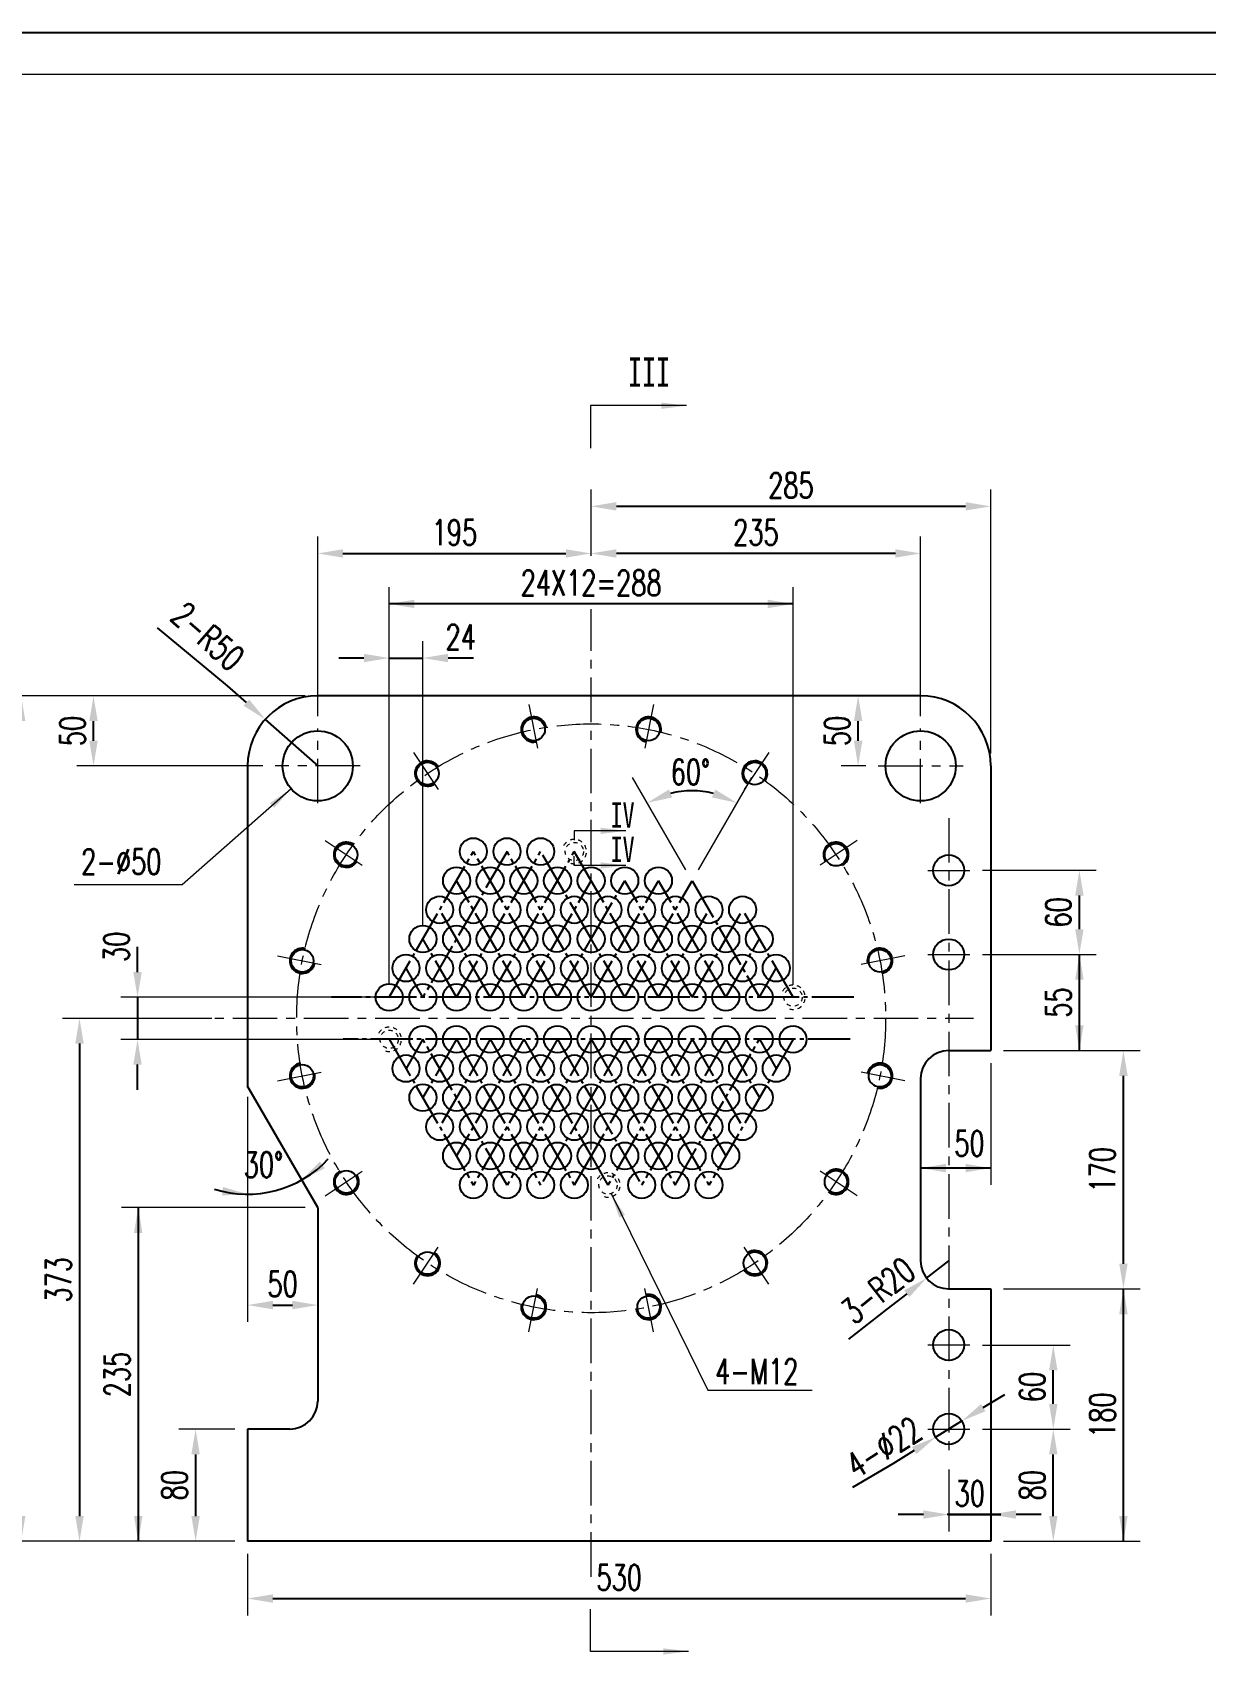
# Model space of a CAD drawing. Header units: millimetres. Extents: x 0 to 2520, y 0 to 1782.
# Drawn here: x 847 to 1683, y 625 to 1782 of the extents above; entities that cross this region are included whole.
import ezdxf

# ---------------------------------------------------------------- set-up
doc = ezdxf.new("R2010")
doc.units = ezdxf.units.MM
doc.header["$PDSIZE"] = -3
for name, pattern in [('CENTER', [50.8, 31.75, -6.35, 6.35, -6.35]), ('EB_DASH', [6, 3, -3]), ('EB_DASHDOT', [39, 30, -3, 3, -3])]:
    doc.linetypes.add(name, pattern=pattern)
for name, color, linetype, lineweight in [('25C', 1, 'CENTER', 18), ('CAXA1', 1, 'EB_DASHDOT', 25), ('CAXA3', 7, 'Continuous', 25), ('尺寸线', 4, 'Continuous', 9), ('标注线', 4, 'Continuous', 5), ('粗线', 7, 'Continuous', 15), ('细线', 3, 'Continuous', 5), ('虚线', 2, 'EB_DASH', 5)]:
    doc.layers.add(name, color=color, linetype=linetype, lineweight=lineweight)
doc.layers.add('边框', color=7, linetype='Continuous', lineweight=18, plot=False)
doc.styles.get("Standard").update_dxf_attribs({"font": 'romans.shx', "width": 0.7})
doc.styles.add('线性', font='romans.shx', dxfattribs={"width": 0.7})
doc.dimstyles.new('副本标准', dxfattribs={"dimscale": 6, "dimtxt": 3, "dimasz": 3, "dimexe": 2, "dimexo": 1.5, "dimgap": 1, "dimtad": 1, "dimtih": 1, "dimtoh": 1, "dimdec": 1, "dimzin": 12, "dimdsep": 46, "dimtxsty": 'Standard', "dimcen": 0, "dimdle": 6, "dimclrd": 256, "dimclre": 256, "dimclrt": 256, "dimadec": 1, "dimazin": 3, "dimtfac": 1, "dimtdec": 1, "dimtmove": 1, "dimatfit": 0, "dimfxl": 0, "dimtolj": 1, "dimarcsym": 0})
doc.dimstyles.new('标准', dxfattribs={"dimscale": 6, "dimtxt": 3, "dimasz": 3, "dimexe": 2, "dimexo": 1.5, "dimgap": 1, "dimtad": 1, "dimdec": 1, "dimzin": 12, "dimdsep": 46, "dimtxsty": 'Standard', "dimcen": 0, "dimdle": 6, "dimclrd": 256, "dimclre": 256, "dimclrt": 256, "dimadec": 1, "dimazin": 3, "dimtfac": 1, "dimtdec": 1, "dimtmove": 1, "dimatfit": 0, "dimfxl": 0, "dimtolj": 1, "dimarcsym": 0})

# ---------------------------------------------------------------- blocks, each defined once
blk = doc.blocks.new('*X49')
at = {"layer": '尺寸线', "linetype": 'ByBlock'}
for points in [[(1000.2, 874.3), (1018.2, 871.3), (1018.2, 877.3)], [(1050.2, 874.3), (1032.2, 871.3), (1032.2, 877.3)]]:
    blk.add_hatch(color=256, dxfattribs=at).paths.add_polyline_path(points, flags=0)
for p, q in [((1000.2, 1022.8), (1000.2, 862.3)), ((1050.2, 934.8), (1050.2, 862.3))]:
    blk.add_line(p, q, dxfattribs=at)
at = {"layer": '尺寸线', "linetype": 'ByBlock', "lineweight": -2}
blk.add_line((1018.2, 874.3), (1032.2, 874.3), dxfattribs=at)
at = {"layer": '尺寸线', "linetype": 'ByBlock', "insert": (1025.2, 889.3), "char_height": 18, "width": 28.8, "attachment_point": 5}
blk.add_mtext('50', dxfattribs=at)
blk = doc.blocks.new('*X50')
at = {"layer": '标注线', "linetype": 'ByBlock'}
for points in [[(1038.9, 963.7), (1051.7, 976.7), (1055.2, 971.9)], [(1000.2, 953.4), (982, 952.5), (982.7, 958.5)]]:
    blk.add_hatch(color=256, dxfattribs=at).paths.add_polyline_path(points, flags=0)
blk.add_line((1000.2, 1022.8), (1000.2, 932.4), dxfattribs=at)
at = {"layer": '标注线', "linetype": 'ByBlock', "lineweight": -2}
blk.add_arc((1000.2, 1031.8), 78.4, 252.3963, 317.2081, dxfattribs=at)
at = {"layer": '标注线', "linetype": 'ByBlock', "insert": (1011.5, 974.4), "char_height": 18, "width": 41.4, "attachment_point": 5}
blk.add_mtext('30%%D', dxfattribs=at)
blk = doc.blocks.new('*X51')
at = {"layer": '尺寸线', "linetype": 'ByBlock'}
for points in [[(963.1, 785.8), (960.1, 767.8), (966.1, 767.8)], [(963.1, 705.8), (960.1, 723.8), (966.1, 723.8)]]:
    blk.add_hatch(color=256, dxfattribs=at).paths.add_polyline_path(points, flags=0)
for p, q in [((991.2, 785.8), (951.1, 785.8)), ((991.2, 705.8), (951.1, 705.8))]:
    blk.add_line(p, q, dxfattribs=at)
at = {"layer": '尺寸线', "linetype": 'ByBlock', "lineweight": -2}
blk.add_line((963.1, 767.8), (963.1, 723.8), dxfattribs=at)
at = {"layer": '尺寸线', "linetype": 'ByBlock', "insert": (948.1, 745.8), "char_height": 18, "width": 36, "attachment_point": 5, "rotation": 90}
blk.add_mtext('80', dxfattribs=at)
blk = doc.blocks.new('*X52')
at = {"layer": '尺寸线', "linetype": 'ByBlock'}
for points in [[(922.2, 943.8), (919.2, 925.8), (925.2, 925.8)], [(922.2, 705.8), (919.2, 723.8), (925.2, 723.8)]]:
    blk.add_hatch(color=256, dxfattribs=at).paths.add_polyline_path(points, flags=0)
for p, q in [((1041.2, 943.8), (910.2, 943.8)), ((991.2, 705.8), (910.2, 705.8))]:
    blk.add_line(p, q, dxfattribs=at)
at = {"layer": '尺寸线', "linetype": 'ByBlock', "lineweight": -2}
for p, q in [((922.2, 943.8), (922.2, 705.8)), ((1050.2, 943.8), (1050.2, 943.8))]:
    blk.add_line(p, q, dxfattribs=at)
at = {"layer": '尺寸线', "linetype": 'ByBlock', "insert": (907.2, 824.8), "char_height": 18, "width": 45, "attachment_point": 5, "rotation": 90}
blk.add_mtext('235', dxfattribs=at)
blk = doc.blocks.new('*X53')
at = {"layer": '尺寸线', "linetype": 'ByBlock'}
for points in [[(880.3, 1078.8), (877.3, 1060.8), (883.3, 1060.8)], [(880.3, 705.8), (877.3, 723.8), (883.3, 723.8)]]:
    blk.add_hatch(color=256, dxfattribs=at).paths.add_polyline_path(points, flags=0)
for p, q in [((974.8, 1078.8), (868.3, 1078.8)), ((991.2, 705.8), (868.3, 705.8))]:
    blk.add_line(p, q, dxfattribs=at)
at = {"layer": '尺寸线', "linetype": 'ByBlock', "lineweight": -2}
blk.add_line((880.3, 1060.8), (880.3, 723.8), dxfattribs=at)
at = {"layer": '尺寸线', "linetype": 'ByBlock', "insert": (865.3, 892.3), "char_height": 18, "width": 45, "attachment_point": 5, "rotation": 90}
blk.add_mtext('373', dxfattribs=at)
blk = doc.blocks.new('*X54')
at = {"layer": '尺寸线', "linetype": 'ByBlock'}
for points in [[(838.7, 1308.8), (841.7, 1290.8), (835.7, 1290.8)], [(838.7, 705.8), (841.7, 723.8), (835.7, 723.8)]]:
    blk.add_hatch(color=256, dxfattribs=at).paths.add_polyline_path(points, flags=0)
for p, q in [((1041.2, 1308.8), (826.7, 1308.8)), ((991.2, 705.8), (826.7, 705.8))]:
    blk.add_line(p, q, dxfattribs=at)
at = {"layer": '尺寸线', "linetype": 'ByBlock', "lineweight": -2}
for p, q in [((838.7, 705.8), (838.7, 1308.8)), ((1000.2, 705.8), (1000.2, 705.8))]:
    blk.add_line(p, q, dxfattribs=at)
at = {"layer": '尺寸线', "linetype": 'ByBlock', "insert": (823.7, 1007.3), "char_height": 18, "width": 43.2, "attachment_point": 5, "rotation": 90}
blk.add_mtext('601', dxfattribs=at)
blk = doc.blocks.new('*X55')
at = {"layer": '尺寸线', "linetype": 'ByBlock'}
for points in [[(921.7, 1093.8), (918.7, 1111.8), (924.7, 1111.8)], [(921.7, 1063.8), (918.7, 1045.8), (924.7, 1045.8)]]:
    blk.add_hatch(color=256, dxfattribs=at).paths.add_polyline_path(points, flags=0)
at = {"layer": '尺寸线', "linetype": 'ByBlock', "lineweight": -2}
for p, q in [((921.7, 1111.8), (921.7, 1129.8)), ((921.7, 1093.8), (921.7, 1063.8)), ((1101.2, 1093.8), (1101.2, 1093.8)), ((921.7, 1027.8), (921.7, 1045.8))]:
    blk.add_line(p, q, dxfattribs=at)
at = {"layer": '尺寸线', "linetype": 'ByBlock'}
for p, q in [((1092.2, 1093.8), (909.7, 1093.8)), ((1104.5, 1063.8), (909.7, 1063.8))]:
    blk.add_line(p, q, dxfattribs=at)
at = {"layer": '尺寸线', "linetype": 'ByBlock', "insert": (906.7, 1129.8), "char_height": 18, "width": 36, "attachment_point": 5, "rotation": 90}
blk.add_mtext('30', dxfattribs=at)
blk = doc.blocks.new('*X56')
at = {"layer": '尺寸线', "linetype": 'ByBlock'}
for points in [[(1101.2, 1374.4), (1119.2, 1377.4), (1119.2, 1371.4)], [(1389.2, 1374.4), (1371.2, 1377.4), (1371.2, 1371.4)]]:
    blk.add_hatch(color=256, dxfattribs=at).paths.add_polyline_path(points, flags=0)
for p, q in [((1101.2, 1102.8), (1101.2, 1386.4)), ((1389.2, 1102.8), (1389.2, 1386.4))]:
    blk.add_line(p, q, dxfattribs=at)
at = {"layer": '尺寸线', "linetype": 'ByBlock', "lineweight": -2}
for p, q in [((1389.2, 1374.4), (1101.2, 1374.4)), ((1389.2, 1093.8), (1389.2, 1093.8))]:
    blk.add_line(p, q, dxfattribs=at)
at = {"layer": '尺寸线', "linetype": 'ByBlock', "insert": (1245.2, 1389.4), "char_height": 18, "width": 151.2, "attachment_point": 5}
blk.add_mtext('24X12=288', dxfattribs=at)
blk = doc.blocks.new('*X57')
at = {"layer": '标注线', "linetype": 'ByBlock'}
for points in [[(1285.1, 1232.5), (1300.7, 1242), (1303, 1236.4)], [(1349.2, 1232.5), (1331.4, 1236.4), (1333.7, 1242)]]:
    blk.add_hatch(color=256, dxfattribs=at).paths.add_polyline_path(points, flags=0)
for p, q in [((1312.7, 1184.8), (1274.6, 1250.7)), ((1321.7, 1184.8), (1359.7, 1250.7))]:
    blk.add_line(p, q, dxfattribs=at)
at = {"layer": '标注线', "linetype": 'ByBlock', "lineweight": -2}
blk.add_arc((1317.2, 1177), 64.1, 76.1414, 103.8586, dxfattribs=at)
at = {"layer": '标注线', "linetype": 'ByBlock', "insert": (1316, 1254.5), "char_height": 18, "width": 43.2, "attachment_point": 5}
blk.add_mtext('60%%D', dxfattribs=at)
blk = doc.blocks.new('*X58')
at = {"layer": '尺寸线', "linetype": 'ByBlock'}
for points in [[(1050.2, 1410.4), (1068.2, 1407.4), (1068.2, 1413.4)], [(1245.2, 1410.4), (1227.2, 1407.4), (1227.2, 1413.4)]]:
    blk.add_hatch(color=256, dxfattribs=at).paths.add_polyline_path(points, flags=0)
for p, q in [((1050.2, 1294.4), (1050.2, 1422.4)), ((1245.2, 1408.6), (1245.2, 1422.4))]:
    blk.add_line(p, q, dxfattribs=at)
at = {"layer": '尺寸线', "linetype": 'ByBlock', "lineweight": -2}
blk.add_line((1068.2, 1410.4), (1227.2, 1410.4), dxfattribs=at)
at = {"layer": '尺寸线', "linetype": 'ByBlock', "insert": (1147.7, 1425.4), "char_height": 18, "width": 41.4, "attachment_point": 5}
blk.add_mtext('195', dxfattribs=at)
blk = doc.blocks.new('*X59')
at = {"layer": '尺寸线', "linetype": 'ByBlock'}
for points in [[(1245.2, 1410.4), (1263.2, 1413.4), (1263.2, 1407.4)], [(1480.2, 1410.4), (1462.2, 1413.4), (1462.2, 1407.4)]]:
    blk.add_hatch(color=256, dxfattribs=at).paths.add_polyline_path(points, flags=0)
for p, q in [((1245.2, 1414.6), (1245.2, 1422.4)), ((1480.2, 1294.4), (1480.2, 1422.4))]:
    blk.add_line(p, q, dxfattribs=at)
at = {"layer": '尺寸线', "linetype": 'ByBlock', "lineweight": -2}
blk.add_line((1462.2, 1410.4), (1263.2, 1410.4), dxfattribs=at)
at = {"layer": '尺寸线', "linetype": 'ByBlock', "insert": (1362.7, 1425.4), "char_height": 18, "width": 45, "attachment_point": 5}
blk.add_mtext('235', dxfattribs=at)
blk = doc.blocks.new('*X60')
at = {"layer": '尺寸线', "linetype": 'ByBlock'}
for points in [[(1245.2, 1444), (1263.2, 1441), (1263.2, 1447)], [(1530.2, 1444), (1512.2, 1441), (1512.2, 1447)]]:
    blk.add_hatch(color=256, dxfattribs=at).paths.add_polyline_path(points, flags=0)
for p, q in [((1245.2, 1414.6), (1245.2, 1456)), ((1530.2, 1267.8), (1530.2, 1456))]:
    blk.add_line(p, q, dxfattribs=at)
at = {"layer": '尺寸线', "linetype": 'ByBlock', "lineweight": -2}
blk.add_line((1263.2, 1444), (1512.2, 1444), dxfattribs=at)
at = {"layer": '尺寸线', "linetype": 'ByBlock', "insert": (1387.7, 1459), "char_height": 18, "width": 46.8, "attachment_point": 5}
blk.add_mtext('285', dxfattribs=at)
blk = doc.blocks.new('*X61')
at = {"layer": '尺寸线', "linetype": 'ByBlock'}
for points in [[(1500.2, 724.9), (1482.2, 721.9), (1482.2, 727.9)], [(1530.2, 724.9), (1548.2, 721.9), (1548.2, 727.9)]]:
    blk.add_hatch(color=256, dxfattribs=at).paths.add_polyline_path(points, flags=0)
for p, q in [((1500.2, 757.1), (1500.2, 712.9)), ((1530.2, 714.8), (1530.2, 736.9))]:
    blk.add_line(p, q, dxfattribs=at)
at = {"layer": '尺寸线', "linetype": 'ByBlock', "lineweight": -2}
for p, q in [((1482.2, 724.9), (1464.2, 724.9)), ((1537.4, 724.9), (1499, 724.9)), ((1500.2, 724.9), (1530.2, 724.9)), ((1515.2, 724.9), (1537.4, 724.9)), ((1515.2, 724.9), (1537.4, 724.9)), ((1566.2, 724.9), (1548.2, 724.9))]:
    blk.add_line(p, q, dxfattribs=at)
at = {"layer": '尺寸线', "linetype": 'ByBlock', "insert": (1515.2, 739.9), "char_height": 18, "width": 28.8, "attachment_point": 5}
blk.add_mtext('30', dxfattribs=at)
blk = doc.blocks.new('*X62')
at = {"layer": '尺寸线', "linetype": 'ByBlock'}
for points in [[(1624.8, 885.8), (1627.8, 867.8), (1621.8, 867.8)], [(1624.8, 705.8), (1627.8, 723.8), (1621.8, 723.8)]]:
    blk.add_hatch(color=256, dxfattribs=at).paths.add_polyline_path(points, flags=0)
for p, q in [((1539.2, 885.8), (1636.8, 885.8)), ((1539.2, 705.8), (1636.8, 705.8))]:
    blk.add_line(p, q, dxfattribs=at)
at = {"layer": '尺寸线', "linetype": 'ByBlock', "lineweight": -2}
for p, q in [((1624.8, 705.8), (1624.8, 885.8)), ((1530.2, 705.8), (1530.2, 705.8))]:
    blk.add_line(p, q, dxfattribs=at)
at = {"layer": '尺寸线', "linetype": 'ByBlock', "insert": (1609.8, 795.8), "char_height": 18, "width": 43.2, "attachment_point": 5, "rotation": 90}
blk.add_mtext('180', dxfattribs=at)
blk = doc.blocks.new('*X63')
at = {"layer": '尺寸线', "linetype": 'ByBlock'}
for points in [[(1624.8, 1055.8), (1627.8, 1037.8), (1621.8, 1037.8)], [(1624.8, 885.8), (1627.8, 903.8), (1621.8, 903.8)]]:
    blk.add_hatch(color=256, dxfattribs=at).paths.add_polyline_path(points, flags=0)
for p, q in [((1539.2, 1055.8), (1636.8, 1055.8)), ((1539.2, 885.8), (1636.8, 885.8))]:
    blk.add_line(p, q, dxfattribs=at)
at = {"layer": '尺寸线', "linetype": 'ByBlock', "lineweight": -2}
blk.add_line((1624.8, 903.8), (1624.8, 1037.8), dxfattribs=at)
at = {"layer": '尺寸线', "linetype": 'ByBlock', "insert": (1609.8, 970.8), "char_height": 18, "width": 43.2, "attachment_point": 5, "rotation": 90}
blk.add_mtext('170', dxfattribs=at)
blk = doc.blocks.new('*X64')
at = {"layer": '尺寸线', "linetype": 'ByBlock'}
for points in [[(1593.4, 1184.4), (1596.4, 1166.4), (1590.4, 1166.4)], [(1593.4, 1124.4), (1596.4, 1142.4), (1590.4, 1142.4)]]:
    blk.add_hatch(color=256, dxfattribs=at).paths.add_polyline_path(points, flags=0)
for p, q in [((1524.2, 1184.4), (1605.4, 1184.4)), ((1524.2, 1124.4), (1605.4, 1124.4))]:
    blk.add_line(p, q, dxfattribs=at)
at = {"layer": '尺寸线', "linetype": 'ByBlock', "lineweight": -2}
blk.add_line((1593.4, 1142.4), (1593.4, 1166.4), dxfattribs=at)
at = {"layer": '尺寸线', "linetype": 'ByBlock', "insert": (1578.4, 1154.4), "char_height": 18, "width": 36, "attachment_point": 5, "rotation": 90}
blk.add_mtext('60', dxfattribs=at)
blk = doc.blocks.new('*X65')
at = {"layer": '尺寸线', "linetype": 'ByBlock'}
for points in [[(1480.2, 972), (1498.2, 975), (1498.2, 969)], [(1530.2, 972), (1512.2, 975), (1512.2, 969)]]:
    blk.add_hatch(color=256, dxfattribs=at).paths.add_polyline_path(points, flags=0)
at = {"layer": '尺寸线', "linetype": 'ByBlock', "lineweight": -2}
for p, q in [((1530.2, 1055.8), (1530.2, 1055.8)), ((1530.2, 972), (1480.2, 972))]:
    blk.add_line(p, q, dxfattribs=at)
at = {"layer": '尺寸线', "linetype": 'ByBlock'}
for p, q in [((1530.2, 1046.8), (1530.2, 960)), ((1480.2, 1026.8), (1480.2, 960))]:
    blk.add_line(p, q, dxfattribs=at)
at = {"layer": '尺寸线', "linetype": 'ByBlock', "insert": (1515, 989.6), "char_height": 18, "width": 28.8, "attachment_point": 5}
blk.add_mtext('50', dxfattribs=at)
blk = doc.blocks.new('*X71')
at = {"layer": '尺寸线', "linetype": 'Continuous'}
blk.add_hatch(color=256, dxfattribs=at).paths.add_polyline_path([(1313.3, 1515.8), (1295.3, 1513.5), (1295.3, 1518)], flags=0)
for p, q in [((1313.3, 1515.8), (1244.7, 1515.8)), ((1244.7, 1515.8), (1244.7, 1485.6))]:
    blk.add_line(p, q, dxfattribs=at)
at = {"layer": '尺寸线'}
blk.add_line((1244.7, 1485.6), (1244.7, 1485.6), dxfattribs=at)
blk = doc.blocks.new('*X72')
at = {"layer": '尺寸线', "linetype": 'Continuous'}
blk.add_hatch(color=256, dxfattribs=at).paths.add_polyline_path([(1314.7, 627.3), (1296.7, 625), (1296.7, 629.5)], flags=0)
for p, q in [((1244.7, 627.3), (1244.7, 657.4)), ((1314.7, 627.3), (1244.7, 627.3))]:
    blk.add_line(p, q, dxfattribs=at)
at = {"layer": '尺寸线'}
blk.add_line((1244.7, 657.4), (1244.7, 657.4), dxfattribs=at)
blk = doc.blocks.new('*X76')
at = {"layer": '尺寸线', "linetype": 'Continuous'}
blk.add_hatch(color=256, dxfattribs=at).paths.add_polyline_path([(1270, 1212.6), (1252, 1210.3), (1252, 1214.8)], flags=0)
for p, q in [((1270, 1212.6), (1233.1, 1212.6)), ((1233.1, 1212.6), (1233.1, 1205.9))]:
    blk.add_line(p, q, dxfattribs=at)
at = {"layer": '尺寸线'}
blk.add_line((1233.1, 1205.9), (1233.1, 1205.9), dxfattribs=at)
blk = doc.blocks.new('*X77')
at = {"layer": '尺寸线', "linetype": 'Continuous'}
blk.add_hatch(color=256, dxfattribs=at).paths.add_polyline_path([(1270, 1187.8), (1252, 1185.6), (1252, 1190.1)], flags=0)
for p, q in [((1233.1, 1187.8), (1233.1, 1194.5)), ((1270, 1187.8), (1233.1, 1187.8))]:
    blk.add_line(p, q, dxfattribs=at)
at = {"layer": '尺寸线'}
blk.add_line((1233.1, 1194.5), (1233.1, 1194.5), dxfattribs=at)
blk = doc.blocks.new('*X79')
at = {"layer": '尺寸线', "linetype": 'Continuous'}
blk.add_hatch(color=256, dxfattribs=at).paths.add_polyline_path([(1259.4, 953.8), (1269.3, 938.6), (1265.3, 936.7)], flags=0)
for p, q in [((1259.4, 953.8), (1328.4, 813.7)), ((1328.4, 813.7), (1402.8, 813.7))]:
    blk.add_line(p, q, dxfattribs=at)
at = {"layer": '尺寸线'}
blk.add_line((1402.8, 813.7), (1402.8, 813.7), dxfattribs=at)
blk = doc.blocks.new('*X80')
at = {"layer": '尺寸线', "linetype": 'ByBlock'}
for points in [[(890.3, 1308.8), (893.3, 1290.8), (887.3, 1290.8)], [(890.3, 1258.8), (893.3, 1276.8), (887.3, 1276.8)]]:
    blk.add_hatch(color=256, dxfattribs=at).paths.add_polyline_path(points, flags=0)
for p, q in [((1041.2, 1308.8), (878.3, 1308.8)), ((1011, 1258.8), (878.3, 1258.8))]:
    blk.add_line(p, q, dxfattribs=at)
at = {"layer": '尺寸线', "linetype": 'ByBlock', "lineweight": -2}
blk.add_line((890.3, 1276.8), (890.3, 1290.8), dxfattribs=at)
at = {"layer": '尺寸线', "linetype": 'ByBlock', "insert": (875.3, 1283.8), "char_height": 18, "width": 36, "attachment_point": 5, "rotation": 90}
blk.add_mtext('50', dxfattribs=at)
blk = doc.blocks.new('*X81')
at = {"layer": '尺寸线', "linetype": 'Continuous'}
blk.add_hatch(color=256, dxfattribs=at).paths.add_polyline_path([(1031.2, 1242.6), (1019.2, 1229), (1016.2, 1232.4)], flags=0)
for p, q in [((1031.2, 1242.6), (953.6, 1174.1)), ((953.6, 1174.1), (876.4, 1174.1))]:
    blk.add_line(p, q, dxfattribs=at)
at = {"layer": '尺寸线'}
blk.add_line((876.4, 1174.1), (876.4, 1174.1), dxfattribs=at)
blk = doc.blocks.new('*X82')
at = {"layer": '尺寸线', "linetype": 'ByBlock'}
for points in [[(1435.6, 1308.8), (1438.6, 1290.8), (1432.6, 1290.8)], [(1435.6, 1258.8), (1438.6, 1276.8), (1432.6, 1276.8)]]:
    blk.add_hatch(color=256, dxfattribs=at).paths.add_polyline_path(points, flags=0)
for p, q in [((1441, 1308.8), (1423.6, 1308.8)), ((1441, 1258.8), (1423.6, 1258.8))]:
    blk.add_line(p, q, dxfattribs=at)
at = {"layer": '尺寸线', "linetype": 'ByBlock', "lineweight": -2}
blk.add_line((1435.6, 1276.8), (1435.6, 1290.8), dxfattribs=at)
at = {"layer": '尺寸线', "linetype": 'ByBlock', "insert": (1420.6, 1283.8), "char_height": 18, "width": 36, "attachment_point": 5, "rotation": 90}
blk.add_mtext('50', dxfattribs=at)
blk = doc.blocks.new('*X83')
at = {"layer": '尺寸线', "linetype": 'ByBlock'}
for points in [[(1574.8, 785.8), (1577.8, 767.8), (1571.8, 767.8)], [(1574.8, 705.8), (1577.8, 723.8), (1571.8, 723.8)]]:
    blk.add_hatch(color=256, dxfattribs=at).paths.add_polyline_path(points, flags=0)
for p, q in [((1524.2, 785.8), (1586.8, 785.8)), ((1539.2, 705.8), (1586.8, 705.8))]:
    blk.add_line(p, q, dxfattribs=at)
at = {"layer": '尺寸线', "linetype": 'ByBlock', "lineweight": -2}
blk.add_line((1574.8, 723.8), (1574.8, 767.8), dxfattribs=at)
at = {"layer": '尺寸线', "linetype": 'ByBlock', "insert": (1559.8, 745.8), "char_height": 18, "width": 36, "attachment_point": 5, "rotation": 90}
blk.add_mtext('80', dxfattribs=at)
blk = doc.blocks.new('*X84')
at = {"layer": '尺寸线', "linetype": 'ByBlock'}
for points in [[(1574.8, 845.8), (1577.8, 827.8), (1571.8, 827.8)], [(1574.8, 785.8), (1577.8, 803.8), (1571.8, 803.8)]]:
    blk.add_hatch(color=256, dxfattribs=at).paths.add_polyline_path(points, flags=0)
for p, q in [((1524.2, 845.8), (1586.8, 845.8)), ((1524.2, 785.8), (1586.8, 785.8))]:
    blk.add_line(p, q, dxfattribs=at)
at = {"layer": '尺寸线', "linetype": 'ByBlock', "lineweight": -2}
blk.add_line((1574.8, 803.8), (1574.8, 827.8), dxfattribs=at)
at = {"layer": '尺寸线', "linetype": 'ByBlock', "insert": (1559.8, 815.8), "char_height": 18, "width": 36, "attachment_point": 5, "rotation": 90}
blk.add_mtext('60', dxfattribs=at)
blk = doc.blocks.new('*X85')
at = {"layer": '尺寸线', "linetype": 'ByBlock'}
for points in [[(1593.4, 1124.4), (1596.4, 1106.4), (1590.4, 1106.4)], [(1593.4, 1055.8), (1596.4, 1073.8), (1590.4, 1073.8)]]:
    blk.add_hatch(color=256, dxfattribs=at).paths.add_polyline_path(points, flags=0)
for p, q in [((1524.2, 1124.4), (1605.4, 1124.4)), ((1539.2, 1055.8), (1605.4, 1055.8))]:
    blk.add_line(p, q, dxfattribs=at)
at = {"layer": '尺寸线', "linetype": 'ByBlock', "lineweight": -2}
for p, q in [((1593.4, 1055.8), (1593.4, 1124.4)), ((1530.2, 1055.8), (1530.2, 1055.8))]:
    blk.add_line(p, q, dxfattribs=at)
at = {"layer": '尺寸线', "linetype": 'ByBlock', "insert": (1578.4, 1090.1), "char_height": 18, "width": 36, "attachment_point": 5, "rotation": 90}
blk.add_mtext('55', dxfattribs=at)
blk = doc.blocks.new('*X88')
at = {"layer": '尺寸线', "linetype": 'ByBlock'}
for points in [[(1000.2, 665), (1018.2, 662), (1018.2, 668)], [(1530.2, 665), (1512.2, 662), (1512.2, 668)]]:
    blk.add_hatch(color=256, dxfattribs=at).paths.add_polyline_path(points, flags=0)
for p, q in [((1000.2, 696.8), (1000.2, 653)), ((1530.2, 696.8), (1530.2, 653))]:
    blk.add_line(p, q, dxfattribs=at)
at = {"layer": '尺寸线', "linetype": 'ByBlock', "lineweight": -2}
blk.add_line((1018.2, 665), (1512.2, 665), dxfattribs=at)
at = {"layer": '尺寸线', "linetype": 'ByBlock', "insert": (1265.2, 680), "char_height": 18, "width": 45, "attachment_point": 5}
blk.add_mtext('530', dxfattribs=at)
blk = doc.blocks.new('*X95')
at = {"layer": '尺寸线', "linetype": 'ByBlock'}
for points in [[(1101.2, 1335.8), (1083.2, 1332.8), (1083.2, 1338.8)], [(1125.2, 1335.8), (1143.2, 1332.8), (1143.2, 1338.8)]]:
    blk.add_hatch(color=256, dxfattribs=at).paths.add_polyline_path(points, flags=0)
for p, q in [((1101.2, 1102.8), (1101.2, 1347.8)), ((1125.2, 1144.4), (1125.2, 1347.8))]:
    blk.add_line(p, q, dxfattribs=at)
at = {"layer": '尺寸线', "linetype": 'ByBlock', "lineweight": -2}
for p, q in [((1083.2, 1335.8), (1065.2, 1335.8)), ((1101.2, 1335.8), (1125.2, 1335.8)), ((1161.2, 1335.8), (1143.2, 1335.8)), ((1101.2, 1093.8), (1101.2, 1093.8))]:
    blk.add_line(p, q, dxfattribs=at)
at = {"layer": '尺寸线', "linetype": 'ByBlock', "insert": (1152.2, 1350.8), "char_height": 18, "width": 30.6, "attachment_point": 5}
blk.add_mtext('24', dxfattribs=at)

msp = doc.modelspace()

# ---------------------------------------------------------------- hatches: boundary and pattern name
at = {"layer": '尺寸线'}
for points in [[(1012.8, 1292.04), (1001.33, 1306.23), (997.35, 1301.74)], [(1484.45, 893.51), (1468.43, 884.77), (1472.13, 880.05)], [(1509.54, 791.65), (1523.25, 803.69), (1526.42, 798.59)], [(1490.85, 780.05), (1473.97, 773.1), (1477.14, 768.01)]]:
    msp.add_hatch(color=256, dxfattribs=at).paths.add_polyline_path(points, flags=0)

# ---------------------------------------------------------------- linework, layer by layer
at = {"layer": '25C'}
for p, q in [((1245.2, 680.56), (1245.2, 1370.72)), ((1200.69, 1302.6), (1207.77, 1267.03)), ((1289.7, 1302.6), (1282.63, 1267.03)), ((1050.2, 1232.26), (1050.2, 1285.44)), ((1480.2, 1232.26), (1480.2, 1285.44)), ((1118.45, 1268.54), (1138.6, 1238.38)), ((1371.94, 1268.54), (1351.79, 1238.38)), ((1080.43, 1258.85), (1019.96, 1258.85)), ((1449.96, 1258.85), (1510.43, 1258.85)), ((1500.2, 1221.67), (1500.2, 766.09)), ((1055.51, 1205.59), (1085.67, 1185.44)), ((1434.88, 1205.59), (1404.73, 1185.44)), ((1485.2, 1184.37), (1515.2, 1184.37)), ((1021.44, 1123.36), (1057.02, 1116.28)), ((1468.95, 1123.36), (1433.37, 1116.28)), ((1485.2, 1124.37), (1515.2, 1124.37)), ((938.77, 1078.85), (1517.85, 1078.85)), ((1021.44, 1034.34), (1057.02, 1041.42)), ((1468.95, 1034.34), (1433.37, 1041.42)), ((1055.51, 952.1), (1085.67, 972.25)), ((1434.88, 952.1), (1404.73, 972.25)), ((1118.45, 889.16), (1138.6, 919.32)), ((1371.94, 889.16), (1351.79, 919.32)), ((1200.69, 855.1), (1207.77, 890.67)), ((1289.7, 855.1), (1282.63, 890.67)), ((1485.2, 845.85), (1515.2, 845.85)), ((1485.2, 785.85), (1515.2, 785.85))]:
    msp.add_line(p, q, dxfattribs=at)
msp.add_circle((1245.2, 1078.85), 210, dxfattribs=at)
at = {"layer": 'CAXA1', "color": 1, "linetype": 'EB_DASHDOT', "lineweight": 25}
for p, q in [((1101.2, 1093.85), (1161.2, 1197.77)), ((1185.2, 1197.77), (1125.2, 1093.85)), ((1245.2, 1176.99), (1233.2, 1197.77)), ((1317.2, 1176.99), (1365.2, 1093.85)), ((1389.2, 1093.85), (1353.2, 1156.2)), ((1149.2, 1093.85), (1125.2, 1135.42)), ((1221.2, 1093.85), (1245.2, 1135.42)), ((1269.2, 1093.85), (1245.2, 1135.42)), ((1341.2, 1093.85), (1365.2, 1135.42)), ((1125.2, 1093.85), (1113.2, 1114.63)), ((1365.2, 1093.85), (1377.2, 1114.63)), ((1101.2, 1063.85), (1161.2, 959.93)), ((1125.2, 1063.85), (1113.2, 1043.06)), ((1185.2, 959.93), (1125.2, 1063.85)), ((1149.2, 1063.85), (1125.2, 1022.28)), ((1221.2, 1063.85), (1245.2, 1022.28)), ((1269.2, 1063.85), (1245.2, 1022.28)), ((1305.2, 959.93), (1365.2, 1063.85)), ((1389.2, 1063.85), (1329.2, 959.93)), ((1341.2, 1063.85), (1365.2, 1022.28)), ((1365.2, 1063.85), (1377.2, 1043.06)), ((1245.2, 980.71), (1233.2, 959.93)), ((1245.2, 980.71), (1257.2, 959.93))]:
    msp.add_line(p, q, dxfattribs=at)
at = {"layer": 'CAXA1'}
for p, q in [((1149.2, 1093.85), (1209.2, 1197.77)), ((1221.2, 1093.85), (1161.2, 1197.77)), ((1173.2, 1093.85), (1233.2, 1197.77)), ((1245.2, 1093.85), (1185.2, 1197.77)), ((1245.2, 1135.42), (1209.2, 1197.77)), ((1197.2, 1093.85), (1149.2, 1176.99)), ((1197.2, 1093.85), (1245.2, 1176.99)), ((1245.2, 1135.42), (1269.2, 1176.99)), ((1245.2, 1093.85), (1293.2, 1176.99)), ((1293.2, 1093.85), (1245.2, 1176.99)), ((1317.2, 1093.85), (1269.2, 1176.99)), ((1269.2, 1093.85), (1317.2, 1176.99)), ((1341.2, 1093.85), (1293.2, 1176.99)), ((1173.2, 1093.85), (1137.2, 1156.2)), ((1293.2, 1093.85), (1329.2, 1156.2)), ((1317.2, 1093.85), (1353.2, 1156.2)), ((1173.2, 1063.85), (1137.2, 1001.49)), ((1197.2, 1063.85), (1149.2, 980.71)), ((1149.2, 1063.85), (1209.2, 959.93)), ((1221.2, 1063.85), (1161.2, 959.93)), ((1173.2, 1063.85), (1233.2, 959.93)), ((1245.2, 1063.85), (1185.2, 959.93)), ((1197.2, 1063.85), (1245.2, 980.71)), ((1293.2, 1063.85), (1245.2, 980.71)), ((1245.2, 1063.85), (1305.2, 959.93)), ((1317.2, 1063.85), (1257.2, 959.93)), ((1269.2, 1063.85), (1329.2, 959.93)), ((1341.2, 1063.85), (1281.2, 959.93)), ((1293.2, 1063.85), (1341.2, 980.71)), ((1317.2, 1063.85), (1353.2, 1001.49)), ((1245.2, 1022.28), (1209.2, 959.93)), ((1245.2, 1022.28), (1281.2, 959.93))]:
    msp.add_line(p, q, dxfattribs=at)
at = {"layer": 'CAXA1', "linetype": 'EB_DASHDOT', "lineweight": 25}
for p, q in [((1432.54, 1093.85), (1059.95, 1093.85)), ((1429.95, 1063.85), (1068.46, 1063.85))]:
    msp.add_line(p, q, dxfattribs=at)
at = {"layer": 'CAXA3', "color": 0, "linetype": 'Continuous', "lineweight": 25}
for p, q in [((1480.2, 1308.85), (1050.2, 1308.85)), ((1480.2, 1308.85), (1050.2, 1308.85)), ((1000.2, 1258.85), (1000.2, 1030.45)), ((1530.2, 1258.85), (1530.2, 1055.85)), ((1500.2, 1055.85), (1530.2, 1055.85)), ((1050.2, 943.85), (1000.2, 1030.45)), ((1480.2, 1035.85), (1480.2, 905.85)), ((1050.2, 943.85), (1050.2, 805.85)), ((1500.2, 885.85), (1530.2, 885.85)), ((1530.2, 885.85), (1530.2, 705.85)), ((1030.2, 785.85), (1000.2, 785.85)), ((1000.2, 785.85), (1000.2, 705.85)), ((1530.2, 705.85), (1000.2, 705.85))]:
    msp.add_line(p, q, dxfattribs=at)
for centre, radius in [((1204.23, 1284.81), 8), ((1286.17, 1284.81), 8), ((1050.2, 1258.85), 25), ((1480.2, 1258.85), 25), ((1128.53, 1253.46), 8), ((1361.87, 1253.46), 8), ((1070.59, 1195.52), 8), ((1161.2, 1197.77), 9.65), ((1185.2, 1197.77), 9.65), ((1209.2, 1197.77), 9.65), ((1419.8, 1195.52), 8), ((1500.2, 1184.37), 11), ((1149.2, 1176.99), 9.65), ((1173.2, 1176.99), 9.65), ((1197.2, 1176.99), 9.65), ((1221.2, 1176.99), 9.65), ((1245.2, 1176.99), 9.65), ((1269.2, 1176.99), 9.65), ((1293.2, 1176.99), 9.65), ((1137.2, 1156.2), 9.65), ((1161.2, 1156.2), 9.65), ((1185.2, 1156.2), 9.65), ((1209.2, 1156.2), 9.65), ((1233.2, 1156.2), 9.65), ((1257.2, 1156.2), 9.65), ((1281.2, 1156.2), 9.65), ((1305.2, 1156.2), 9.65), ((1329.2, 1156.2), 9.65), ((1353.2, 1156.2), 9.65), ((1125.2, 1135.42), 9.65), ((1149.2, 1135.42), 9.65), ((1173.2, 1135.42), 9.65), ((1197.2, 1135.42), 9.65), ((1220.61, 1135.63), 9.65), ((1245.2, 1135.42), 9.65), ((1269.2, 1135.42), 9.65), ((1293.2, 1135.42), 9.65), ((1317.2, 1135.42), 9.65), ((1341.2, 1135.42), 9.65), ((1365.2, 1135.42), 9.65), ((1500.2, 1124.37), 11), ((1039.23, 1119.82), 8), ((1113.2, 1114.63), 9.65), ((1137.2, 1114.63), 9.65), ((1161.2, 1114.63), 9.65), ((1185.2, 1114.63), 9.65), ((1209.2, 1114.63), 9.65), ((1233.2, 1114.63), 9.65), ((1257.2, 1114.63), 9.65), ((1281.2, 1114.63), 9.65), ((1305.2, 1114.63), 9.65), ((1329.2, 1114.63), 9.65), ((1353.2, 1114.63), 9.65), ((1377.2, 1114.63), 9.65), ((1451.16, 1119.82), 8), ((1101.2, 1093.85), 9.65), ((1125.2, 1093.85), 9.65), ((1149.2, 1093.85), 9.65), ((1173.2, 1093.85), 9.65), ((1197.2, 1093.85), 9.65), ((1221.2, 1093.85), 9.65), ((1245.2, 1093.85), 9.65), ((1269.2, 1093.85), 9.65), ((1293.2, 1093.85), 9.65), ((1317.2, 1093.85), 9.65), ((1341.2, 1093.85), 9.65), ((1365.2, 1093.85), 9.65), ((1125.2, 1063.85), 9.65), ((1149.2, 1063.85), 9.65), ((1173.2, 1063.85), 9.65), ((1197.2, 1063.85), 9.65), ((1221.2, 1063.85), 9.65), ((1245.2, 1063.85), 9.65), ((1269.2, 1063.85), 9.65), ((1293.2, 1063.85), 9.65), ((1317.2, 1063.85), 9.65), ((1341.2, 1063.85), 9.65), ((1365.2, 1063.85), 9.65), ((1389.2, 1063.85), 9.65), ((1039.23, 1037.88), 8), ((1113.2, 1043.06), 9.65), ((1137.2, 1043.06), 9.65), ((1161.2, 1043.06), 9.65), ((1185.2, 1043.06), 9.65), ((1209.2, 1043.06), 9.65), ((1233.2, 1043.06), 9.65), ((1257.2, 1043.06), 9.65), ((1281.2, 1043.06), 9.65), ((1305.2, 1043.06), 9.65), ((1329.2, 1043.06), 9.65), ((1353.2, 1043.06), 9.65), ((1377.2, 1043.06), 9.65), ((1451.16, 1037.88), 8), ((1125.2, 1022.28), 9.65), ((1149.2, 1022.28), 9.65), ((1173.2, 1022.28), 9.65), ((1197.2, 1022.28), 9.65), ((1220.61, 1022.06), 9.65), ((1245.2, 1022.28), 9.65), ((1269.2, 1022.28), 9.65), ((1293.2, 1022.28), 9.65), ((1317.2, 1022.28), 9.65), ((1341.2, 1022.28), 9.65), ((1365.2, 1022.28), 9.65), ((1137.2, 1001.49), 9.65), ((1161.2, 1001.49), 9.65), ((1185.2, 1001.49), 9.65), ((1209.2, 1001.49), 9.65), ((1233.2, 1001.49), 9.65), ((1257.2, 1001.49), 9.65), ((1281.2, 1001.49), 9.65), ((1305.2, 1001.49), 9.65), ((1329.2, 1001.49), 9.65), ((1353.2, 1001.49), 9.65), ((1149.2, 980.71), 9.65), ((1173.2, 980.71), 9.65), ((1197.2, 980.71), 9.65), ((1221.2, 980.71), 9.65), ((1245.2, 980.71), 9.65), ((1269.2, 980.71), 9.65), ((1293.2, 980.71), 9.65), ((1317.2, 980.71), 9.65), ((1341.2, 980.71), 9.65), ((1070.59, 962.18), 8), ((1161.2, 959.93), 9.65), ((1185.2, 959.93), 9.65), ((1209.2, 959.93), 9.65), ((1233.2, 959.93), 9.65), ((1281.2, 959.93), 9.65), ((1305.2, 959.93), 9.65), ((1329.2, 959.93), 9.65), ((1419.8, 962.18), 8), ((1128.53, 904.24), 8), ((1361.87, 904.24), 8), ((1204.23, 872.88), 8), ((1286.17, 872.88), 8), ((1500.2, 845.85), 11), ((1500.2, 785.85), 11)]:
    msp.add_circle(centre, radius, dxfattribs=at)
for centre, radius, start, end in [((1050.2, 1258.85), 50, 90, 180), ((1480.2, 1258.85), 50, 0, 90), ((1500.2, 1035.85), 20, 90, 180), ((1500.2, 905.85), 20, 180, 270), ((1030.2, 805.85), 20, 270, 0)]:
    msp.add_arc(centre, radius, start, end, dxfattribs=at)
at = {"layer": '尺寸线', "lineweight": -2}
for p, q in [((985.88, 1315.94), (935.93, 1357.32)), ((999.34, 1303.99), (985.88, 1315.94)), ((1012.8, 1292.04), (1050.2, 1258.85)), ((1484.45, 893.51), (1500.2, 905.85)), ((1470.28, 882.41), (1456.11, 871.31)), ((1456.11, 871.31), (1428.64, 849.92)), ((1524.84, 801.14), (1540.13, 810.63)), ((1490.85, 780.05), (1509.54, 791.65)), ((1475.56, 770.55), (1460.26, 761.06)), ((1460.26, 761.06), (1431.58, 744.27))]:
    msp.add_line(p, q, dxfattribs=at)
at = {"layer": '尺寸线'}
for p in [(1012.8, 1292.04), (1500.66, 1273.22), (1050.2, 1258.85), (1459.74, 1244.48), (1500.2, 905.85), (1484.45, 893.51), (1509.54, 791.65), (1490.85, 780.05)]:
    msp.add_point(p, dxfattribs=at)
at = {"layer": '粗线'}
msp.add_line((2490, 1752), (150, 1752), dxfattribs=at)
at = {"layer": '细线', "linetype": 'Continuous', "lineweight": 25}
for centre, start, end in [((1204.23, 1284.81), 8.02214, 279.25), ((1286.17, 1284.81), 345.52214, 256.75), ((1128.53, 1253.46), 30.52214, 301.75), ((1361.87, 1253.46), 323.02214, 234.25), ((1070.59, 1195.52), 53.02214, 324.25), ((1419.8, 1195.52), 300.52214, 211.75), ((1039.23, 1119.82), 75.52214, 346.75), ((1451.16, 1119.82), 278.02214, 189.25), ((1039.23, 1037.88), 98.02214, 9.25), ((1451.16, 1037.88), 255.52214, 166.75), ((1070.59, 962.18), 120.52214, 31.75), ((1419.8, 962.18), 233.02214, 144.25), ((1128.53, 904.24), 143.02214, 54.25), ((1361.87, 904.24), 210.52214, 121.75), ((1204.23, 872.88), 165.52214, 76.75), ((1286.17, 872.88), 188.02214, 99.25)]:
    msp.add_arc(centre, 9, start, end, dxfattribs=at)
at = {"layer": '虚线'}
for centre in [(1233.2, 1197.77), (1389.2, 1093.85), (1101.2, 1063.85), (1257.2, 959.93)]:
    msp.add_circle(centre, 6.5, dxfattribs=at)
for centre in [(1233.2, 1197.77), (1389.2, 1093.85), (1101.2, 1063.85), (1257.2, 959.93)]:
    msp.add_arc(centre, 8.68, 252.66786, 162.66786, dxfattribs=at)
at = {"layer": '边框', "linetype": 'Continuous', "lineweight": 25}
msp.add_line((0, 1782), (2520, 1782), dxfattribs=at)

# ---------------------------------------------------------------- block references
at = {"layer": '尺寸线'}
for name in ['*X71', '*X81', '*X76', '*X77', '*X79', '*X72']:
    msp.add_blockref(name, (0, 0), dxfattribs=at)

# ---------------------------------------------------------------- texts
at = {"layer": '尺寸线', "extrusion": (0, 0, -1), "insert": (1286.48, 1539.8), "char_height": 21, "width": 54.88, "attachment_point": 5, "text_direction": (-1, 0, 0), "style": '线性'}
msp.add_mtext('{\\fSimSun|b0|i0|c119|p8;III}', dxfattribs=at)
at = {"layer": '尺寸线', "char_height": 18, "attachment_point": 5}
for s, insert, width, rotation in [('2-R50', (971.88, 1351.28), 84.4774, 318.40946), ('3-R20', (1449.81, 884.69), 85.9637, 38.07716), ('4-%%C22', (1453.89, 772.83), 95.4528, 31.82703)]:
    msp.add_mtext(s, dxfattribs=dict(at, insert=insert, width=width, rotation=rotation))
at = {"layer": '尺寸线', "char_height": 18, "attachment_point": 1}
for s, insert, width in [('{\\fSimSun|b0|i0|c119|p8;IV}', (1259.06, 1232.88), 164.6532), ('{\\fSimSun|b0|i0|c119|p8;IV}', (1259.06, 1208.39), 165.4335), ('2-%%C50', (881.5, 1199.54), 162.3121), ('4-M12', (1333.58, 835.96), 80.3428)]:
    msp.add_mtext(s, dxfattribs=dict(at, insert=insert, width=width))

# ---------------------------------------------------------------- dimensions: what is measured, and where the dimension line sits
at = {"layer": '尺寸线'}
for base, p1, p2, angle, override, picture, middle in [((1530.2, 1443.98), (1245.2, 1405.57), (1530.2, 1258.85), 180, {"dimsah": 1, "dimtzin": 0}, '*X60', (1387.7, 1458.98)), ((1245.2, 1410.42), (1050.2, 1285.44), (1245.2, 1399.57), 180, {"dimsah": 1, "dimtzin": 0}, '*X58', (1147.7, 1425.42)), ((1245.2, 1410.42), (1480.2, 1285.44), (1245.2, 1405.57), 180, {"dimsah": 1, "dimtzin": 0}, '*X59', (1362.7, 1395.42)), ((890.31, 1308.85), (1019.96, 1258.85), (1050.2, 1308.85), 90, {"dimsah": 1, "dimatfit": 3, "dimtzin": 0}, '*X80', (875.31, 1283.85)), ((1435.58, 1308.85), (1449.96, 1258.85), (1449.96, 1308.85), 90, {"dimsah": 1, "dimatfit": 3, "dimtzin": 0}, '*X82', (1420.58, 1283.85)), ((1593.43, 1184.37), (1515.2, 1124.37), (1515.2, 1184.37), 90, {"dimsah": 1, "dimtzin": 0}, '*X64', (1578.43, 1154.37)), ((921.66, 1063.85), (1101.2, 1093.85), (1113.46, 1063.85), 90, {"dimsah": 1, "dimtzin": 0}, '*X55', (906.66, 1129.85)), ((880.32, 705.85), (983.77, 1078.85), (1000.2, 705.85), 90, {"dimsah": 1, "dimtzin": 0}, '*X53', (865.32, 892.35)), ((1480.2, 972.03), (1530.2, 1055.85), (1480.2, 1035.85), 180, {"dimsah": 1, "dimtzin": 0}, '*X65', (1514.99, 957.03)), ((1624.77, 1055.85), (1530.2, 885.85), (1530.2, 1055.85), 90, {"dimsah": 1, "dimtzin": 0}, '*X63', (1609.77, 970.85)), ((1050.2, 874.31), (1000.2, 1031.85), (1050.2, 943.85), 0, {"dimsah": 1, "dimtzin": 0}, '*X49', (1025.2, 889.31)), ((1624.77, 885.85), (1530.2, 705.85), (1530.2, 885.85), 90, {"dimsah": 1, "dimtzin": 0}, '*X62', (1609.77, 795.85)), ((1574.77, 845.85), (1515.2, 785.85), (1515.2, 845.85), 90, {"dimsah": 1, "dimatfit": 3, "dimtzin": 0}, '*X84', (1559.77, 815.85)), ((963.05, 705.85), (1000.2, 785.85), (1000.2, 705.85), 90, {"dimsah": 1, "dimtzin": 0}, '*X51', (948.05, 745.85)), ((1574.77, 785.85), (1530.2, 705.85), (1515.2, 785.85), 90, {"dimsah": 1, "dimatfit": 3, "dimtzin": 0}, '*X83', (1559.77, 745.85)), ((1530.2, 724.89), (1500.2, 766.09), (1530.2, 705.85), 180, {"dimsah": 1, "dimtzin": 0}, '*X61', (1515.2, 739.89))]:
    dim = msp.add_linear_dim(base=base, p1=p1, p2=p2, angle=angle, dimstyle='标准', override=override, dxfattribs=at)
    dim.commit()
    dim.dimension.update_dxf_attribs({"geometry": picture, "text_midpoint": middle, "dimtype": 160})
for base, p1, p2, angle, text, override, picture, middle in [((1101.2, 1374.44), (1389.2, 1093.85), (1101.2, 1093.85), 180, '24X12=<>', {"dimsah": 1, "dimtzin": 0}, '*X56', (1245.2, 1359.44)), ((838.66, 1308.85), (1000.2, 705.85), (1050.2, 1308.85), 90, '601', {"dimsah": 1, "dimtzin": 0}, '*X54', (823.66, 1007.35)), ((1593.43, 1124.37), (1530.2, 1055.85), (1515.2, 1124.37), 90, '55', {"dimsah": 1, "dimatfit": 3, "dimtzin": 0}, '*X85', (1578.43, 1090.11)), ((922.21, 705.85), (1050.2, 943.85), (1000.2, 705.85), 90, '235', {"dimsah": 1, "dimtzin": 0}, '*X52', (907.21, 824.85))]:
    dim = msp.add_linear_dim(base=base, p1=p1, p2=p2, angle=angle, text=text, dimstyle='标准', override=override, dxfattribs=at)
    dim.commit()
    dim.dimension.update_dxf_attribs({"geometry": picture, "text_midpoint": middle, "dimtype": 160})
for base, p1, p2, picture, middle in [((1125.2, 1335.78), (1101.2, 1093.85), (1125.2, 1135.42), '*X95', (1152.2, 1350.78)), ((1530.2, 664.98), (1000.2, 705.85), (1530.2, 705.85), '*X88', (1265.2, 679.98))]:
    dim = msp.add_linear_dim(base=base, p1=p1, p2=p2, dimstyle='标准', override={"dimsah": 1, "dimatfit": 3, "dimtzin": 0}, dxfattribs=at)
    dim.commit()
    dim.dimension.update_dxf_attribs({"geometry": picture, "text_midpoint": middle, "dimtype": 160})
at = {"layer": '标注线'}
dim = msp.add_angular_dim_2l(base=(1015.39, 954.91), line1=((1050.2, 943.85), (1000.2, 1031.85)), line2=((1000.2, 1291.85), (1000.2, 1031.85)), text='30%%D', dimstyle='副本标准', override={"dimtad": 0, "dimtih": 1, "dimtoh": 1, "dimsah": 1, "dimtzin": 12}, dxfattribs=at)
dim.commit()
dim.dimension.update_dxf_attribs({"geometry": '*X50', "text_midpoint": (1011.55, 974.38)})
dim = msp.add_angular_dim_2l(base=(1316.2, 1241.08), line1=((1269.2, 1093.85), (1317.2, 1176.99)), line2=((1317.2, 1176.99), (1365.2, 1093.85)), dimstyle='副本标准', override={"dimtad": 0, "dimtih": 1, "dimtoh": 1, "dimsah": 1, "dimtzin": 12}, dxfattribs=at)
dim.commit()
dim.dimension.update_dxf_attribs({"geometry": '*X57', "text_midpoint": (1315.99, 1254.52)})

doc.saveas('drawing.dxf')
